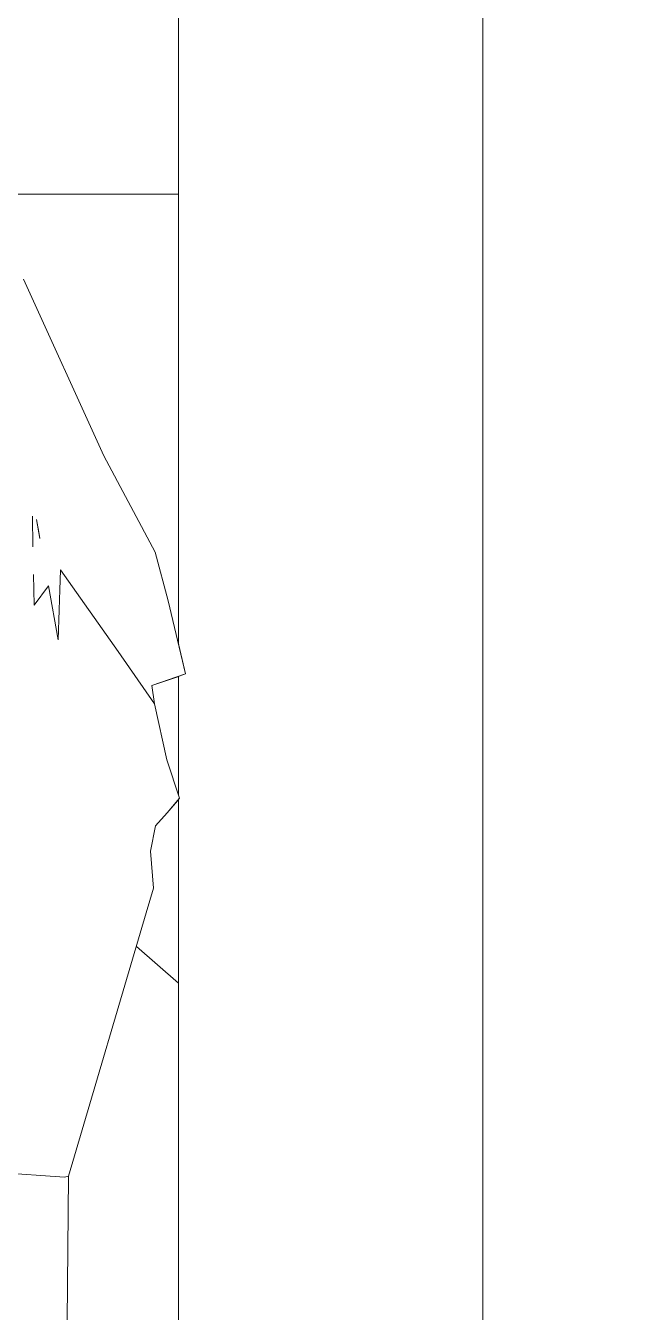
# Model space of a CAD drawing. Header units: millimetres. Extents: x -9413 to 8527, y -300 to 11224.
# Drawn here: x 2554.2 to 2726.4, y 2251.6 to 2623.7 of the extents above; entities that cross this region are included whole.
import ezdxf

# ---------------------------------------------------------------- set-up
doc = ezdxf.new("R2010")
doc.units = ezdxf.units.MM
doc.header["$MEASUREMENT"] = 0
doc.linetypes.add('Wipeout_Contour', pattern=[1000, 0, -1000])
for name, color, linetype in [('ArchiCAD Doors', 7, 'Continuous'), ('ArchiCAD Windows', 7, 'Continuous'), ('Interior - Furniture', 7, 'Continuous')]:
    doc.layers.add(name, color=color, linetype=linetype)
for name, color, linetype, lineweight, true_color in [('ArchiCAD Doors_Pen_No__3', 7, 'Continuous', 18, 0xff6600), ('ArchiCAD Windows_Pen_No__3', 7, 'Continuous', 18, 0xff6600), ('Interior - Furniture _Pen_No__24', 7, 'Continuous', 20, 0x029e21), ('Interior - Furniture _Pen_No__4', 7, 'Continuous', 20, 0x029e21)]:
    doc.layers.add(name, color=color, linetype=linetype, lineweight=lineweight, true_color=true_color)

# ---------------------------------------------------------------- blocks, each defined once
blk = doc.blocks.new('Section Elem_7_6')
at = {"color": 254, "linetype": 'Wipeout_Contour', "lineweight": 0, "ltscale": 49292.920306}
blk.add_wipeout([(2686.38, 1133.33), (2688.21, 1133.41), (2690.63, 1133.49), (2691.68, 1133.64), (2691.73, 1133.63), (2694.12, 1133.25), (2694.25, 1132.78), (2696.1, 1125.64), (2695.33, 1125.47), (2692.32, 1124.86), (2686.38, 1124.65), (2686.38, 1100), (2726.38, 1100), (2726.38, 1140), (2726.38, 3200), (2686.38, 3200)], dxfattribs=at).dxf.layer = 'ArchiCAD Doors'
at = {"color": 254, "linetype": 'Wipeout_Contour', "lineweight": 0, "ltscale": 217379.562384}
blk.add_wipeout([(2598.38, 2187.81), (2599.57, 2187.66), (2635.29, 2178.75), (2659.78, 2172.23), (2667.84, 2167.67), (2676.57, 2162.49), (2675.44, 2157.05), (2674.35, 2151.76), (2668.56, 2151.56), (2664.83, 2151.34), (2655.06, 2152.61), (2629.48, 2156.23), (2603.2, 2160), (2630.62, 2149.39), (2658.31, 2138.21), (2668, 2134.02), (2668.2, 2131.77), (2667.72, 2129.26), (2666.02, 2120.53), (2664.41, 2120.44), (2656.19, 2119.9), (2654.67, 2120.25), (2626.28, 2127.12), (2600.83, 2133.37), (2624.4, 2124.64), (2648.14, 2115.78), (2656.62, 2110.72), (2657.03, 2108.25), (2655.87, 2103.87), (2654.45, 2097.94), (2653.51, 2097.69), (2643.71, 2097.34), (2616.51, 2102.44), (2599.67, 2105.95), (2599.71, 2104.53), (2603.9, 2103.19), (2623.04, 2097.35), (2626.49, 2095.62), (2628.45, 2094.27), (2633.77, 2090.4), (2632.44, 2086.85), (2629.98, 2080.28), (2626.84, 2079.11), (2617.29, 2080.47), (2600.25, 2084), (2601.36, 2041.77), (2602.1, 2029.95), (2602.4, 1999.76), (2602.57, 1995.11), (2602.09, 1980.01), (2602.14, 1977.35), (2601.79, 1977.05), (2601.7, 1977), (2598.38, 1976.46), (2598.38, 1300), (2686.38, 1300), (2686.38, 3112), (2598.38, 3112), (2598.38, 2444.7), (2600.4, 2436.25), (2598.38, 2435.54), (2598.38, 2401.21), (2598.68, 2400.28), (2598.38, 2399.92)], dxfattribs=at).dxf.layer = 'ArchiCAD Doors'
at = {"layer": 'ArchiCAD Doors_Pen_No__3', "linetype": 'Continuous'}
blk.add_line((2686.38, 1133.33), (2686.38, 3200), dxfattribs=at)
at = {"color": 254, "linetype": 'Wipeout_Contour', "lineweight": 0, "ltscale": 192324.521893}
blk.add_wipeout([(2036.38, 1300), (2506.93, 1300), (2499.37, 1326.37), (2498.04, 1332.22), (2481.24, 1434.22), (2473.05, 1481.05), (2470.5, 1499.6), (2466.36, 1528.06), (2464.28, 1547.05), (2463.07, 1563.22), (2460.16, 1590.08), (2458.26, 1615.89), (2456.8, 1663.82), (2453.77, 1709.11), (2442.96, 1755.16), (2429.79, 1828.97), (2421.62, 1862.96), (2416.71, 1881.48), (2407.91, 1913.19), (2405.36, 1922.9), (2405.46, 1942.76), (2405.66, 1949.44), (2400.5, 1951.95), (2400.23, 1959.34), (2395.69, 1959.12), (2373.2, 1958.55), (2373.02, 1958.71), (2372.92, 1958.8), (2374.3, 1970.46), (2375.08, 1976.94), (2376.98, 1991.41), (2380.31, 2014.07), (2391.51, 2064.71), (2403.62, 2118.22), (2414.61, 2153.41), (2417.94, 2162.63), (2397.86, 2190.5), (2351.96, 2231.88), (2307.65, 2263.4), (2266.2, 2303.25), (2248.68, 2360.74), (2285.55, 2449.55), (2293.16, 2471.53), (2364.6, 2534.71), (2381.99, 2541.41), (2388.56, 2551.15), (2389.64, 2551.88), (2391.5, 2558.14), (2410.33, 2578.26), (2438.93, 2614), (2484.75, 2591.37), (2519.21, 2571.89), (2532.33, 2565.6), (2553.51, 2550.36), (2576.82, 2499.28), (2591.66, 2471.42), (2595.34, 2457.38), (2598.38, 2444.7), (2598.38, 3112), (2036.38, 3112)], dxfattribs=at).dxf.layer = 'ArchiCAD Doors'
at = {"layer": 'ArchiCAD Doors_Pen_No__3', "linetype": 'Continuous'}
blk.add_line((2598.38, 2444.7), (2598.38, 3112), dxfattribs=at)
at = {"color": 254, "linetype": 'Wipeout_Contour', "lineweight": 0, "ltscale": 55165.287423}
blk.add_wipeout([(2564.63, 2236.05), (2575.18, 2214.51), (2580.3, 2202.62), (2594.76, 2200.73), (2595.19, 2190.85), (2595.41, 2190.01), (2592.3, 2188.57), (2598.38, 2187.81), (2598.38, 2399.92), (2595.1, 2396.05), (2591.74, 2392.28), (2590.28, 2384.92), (2591.1, 2374.28), (2589.06, 2367.07), (2566.59, 2290.96), (2566.21, 2249.05)], dxfattribs=at).dxf.layer = 'ArchiCAD Doors'
at = {"color": 254, "linetype": 'Wipeout_Contour', "lineweight": 0, "ltscale": 17746.708816}
blk.add_wipeout([(2598.38, 2435.54), (2590.66, 2432.82), (2591.4, 2427.53), (2595.03, 2411.37), (2598.38, 2401.21)], dxfattribs=at).dxf.layer = 'ArchiCAD Doors'
at = {"layer": 'ArchiCAD Doors_Pen_No__3', "linetype": 'Continuous'}
for p, q in [((2598.38, 2401.21), (2598.38, 2435.54)), ((2598.38, 2187.81), (2598.38, 2399.92))]:
    blk.add_line(p, q, dxfattribs=at)
blk = doc.blocks.new('Section Elem_8_6')
at = {"layer": 'ArchiCAD Windows_Pen_No__3', "linetype": 'Continuous'}
for p, q in [((2598.38, 2575), (2513.7, 2575)), ((2586.2, 2357.39), (2598.38, 2346.82))]:
    blk.add_line(p, q, dxfattribs=at)
blk = doc.blocks.new('Section Elem_44_6')
at = {"color": 254, "linetype": 'Wipeout_Contour', "lineweight": 0, "ltscale": 14242.595548}
blk.add_wipeout([(2557.31, 2480.82), (2556.11, 2481.8), (2556.28, 2473.03), (2558.3, 2475.38)], dxfattribs=at).dxf.layer = 'Interior - Furniture'
at = {"color": 254, "linetype": 'Wipeout_Contour', "lineweight": 0, "ltscale": 10716.028817}
blk.add_wipeout([(2567.75, 2480.08), (2588.26, 2455.39), (2585.14, 2474.49)], dxfattribs=at).dxf.layer = 'Interior - Furniture'
at = {"color": 254, "linetype": 'Wipeout_Contour', "lineweight": 0, "ltscale": 10649.046949}
blk.add_wipeout([(2556.43, 2465), (2556.6, 2456.13), (2560.79, 2461.67)], dxfattribs=at).dxf.layer = 'Interior - Furniture'
at = {"color": 254, "linetype": 'Wipeout_Contour', "lineweight": 0, "ltscale": 10498.272646}
blk.add_wipeout([(2542.87, 2423.69), (2528.93, 2380.6), (2555.92, 2408.81)], dxfattribs=at).dxf.layer = 'Interior - Furniture'
at = {"color": 254, "linetype": 'Wipeout_Contour', "lineweight": 0, "ltscale": 13898.311154}
blk.add_wipeout([(2585.86, 2374.54), (2565.4, 2290.65), (2566.59, 2290.96), (2589.06, 2367.07)], dxfattribs=at).dxf.layer = 'Interior - Furniture'
at = {"color": 254, "linetype": 'Wipeout_Contour', "lineweight": 0, "ltscale": 10678.908988}
blk.add_wipeout([(2564.27, 2466.31), (2580.87, 2442.72), (2588.26, 2455.39)], dxfattribs=at).dxf.layer = 'Interior - Furniture'
at = {"color": 254, "linetype": 'Wipeout_Contour', "lineweight": 0, "ltscale": 10495.781033}
blk.add_wipeout([(2555.92, 2408.81), (2528.93, 2380.6), (2585.86, 2374.54)], dxfattribs=at).dxf.layer = 'Interior - Furniture'
at = {"color": 254, "linetype": 'Wipeout_Contour', "lineweight": 0, "ltscale": 10695.575477}
blk.add_wipeout([(2567.75, 2480.08), (2564.27, 2466.31), (2588.26, 2455.39)], dxfattribs=at).dxf.layer = 'Interior - Furniture'
at = {"color": 254, "linetype": 'Wipeout_Contour', "lineweight": 0, "ltscale": 10554.611038}
blk.add_wipeout([(2542.87, 2423.69), (2555.92, 2408.81), (2572.03, 2417.04)], dxfattribs=at).dxf.layer = 'Interior - Furniture'
at = {"color": 254, "linetype": 'Wipeout_Contour', "lineweight": 0, "ltscale": 10533.367219}
blk.add_wipeout([(2589.06, 2367.07), (2591.1, 2374.28), (2585.86, 2374.54)], dxfattribs=at).dxf.layer = 'Interior - Furniture'
at = {"color": 254, "linetype": 'Wipeout_Contour', "lineweight": 0, "ltscale": 10754.475226}
blk.add_wipeout([(2585.14, 2474.49), (2544.36, 2555.82), (2567.75, 2480.08)], dxfattribs=at).dxf.layer = 'Interior - Furniture'
at = {"color": 254, "linetype": 'Wipeout_Contour', "lineweight": 0, "ltscale": 14211.316329}
blk.add_wipeout([(2564.27, 2466.31), (2551.48, 2468.37), (2556.43, 2465), (2560.79, 2461.67)], dxfattribs=at).dxf.layer = 'Interior - Furniture'
at = {"color": 254, "linetype": 'Wipeout_Contour', "lineweight": 0, "ltscale": 14238.228791}
blk.add_wipeout([(2580.87, 2442.72), (2590.66, 2432.82), (2600.4, 2436.25), (2588.26, 2455.39)], dxfattribs=at).dxf.layer = 'Interior - Furniture'
at = {"color": 254, "linetype": 'Wipeout_Contour', "lineweight": 0, "ltscale": 10340.136772}
blk.add_wipeout([(2585.86, 2374.54), (2495.22, 2295.8), (2565.4, 2290.65)], dxfattribs=at).dxf.layer = 'Interior - Furniture'
at = {"color": 254, "linetype": 'Wipeout_Contour', "lineweight": 0, "ltscale": 10756.347184}
blk.add_wipeout([(2528.15, 2534.53), (2567.75, 2480.08), (2544.36, 2555.82)], dxfattribs=at).dxf.layer = 'Interior - Furniture'
at = {"color": 254, "linetype": 'Wipeout_Contour', "lineweight": 0, "ltscale": 10653.206585}
blk.add_wipeout([(2564.27, 2466.31), (2560.79, 2461.67), (2563.58, 2446.04)], dxfattribs=at).dxf.layer = 'Interior - Furniture'
at = {"color": 254, "linetype": 'Wipeout_Contour', "lineweight": 0, "ltscale": 10657.837178}
blk.add_wipeout([(2591.4, 2427.53), (2590.66, 2432.82), (2580.87, 2442.72)], dxfattribs=at).dxf.layer = 'Interior - Furniture'
at = {"color": 254, "linetype": 'Wipeout_Contour', "lineweight": 0, "ltscale": 10374.928895}
blk.add_wipeout([(2528.93, 2380.6), (2495.22, 2295.8), (2585.86, 2374.54)], dxfattribs=at).dxf.layer = 'Interior - Furniture'
at = {"color": 254, "linetype": 'Wipeout_Contour', "lineweight": 0, "ltscale": 13687.39985}
blk.add_wipeout([(2555.18, 2237.01), (2566.21, 2249.05), (2566.59, 2290.96), (2565.4, 2290.65)], dxfattribs=at).dxf.layer = 'Interior - Furniture'
at = {"color": 254, "linetype": 'Wipeout_Contour', "lineweight": 0, "ltscale": 10691.722714}
blk.add_wipeout([(2567.75, 2480.08), (2557.76, 2478.37), (2558.28, 2475.5)], dxfattribs=at).dxf.layer = 'Interior - Furniture'
at = {"color": 254, "linetype": 'Wipeout_Contour', "lineweight": 0, "ltscale": 10171.18307}
blk.add_wipeout([(2481.32, 2236.86), (2565.4, 2290.65), (2495.22, 2295.8)], dxfattribs=at).dxf.layer = 'Interior - Furniture'
at = {"color": 254, "linetype": 'Wipeout_Contour', "lineweight": 0, "ltscale": 21354.287833}
blk.add_wipeout([(2556.28, 2473.03), (2551.48, 2468.37), (2564.27, 2466.31), (2567.75, 2480.08), (2558.28, 2475.5), (2558.3, 2475.38)], dxfattribs=at).dxf.layer = 'Interior - Furniture'
at = {"color": 254, "linetype": 'Wipeout_Contour', "lineweight": 0, "ltscale": 10175.400436}
blk.add_wipeout([(2565.4, 2290.65), (2481.32, 2236.86), (2555.18, 2237.01)], dxfattribs=at).dxf.layer = 'Interior - Furniture'
at = {"layer": 'Interior - Furniture _Pen_No__4', "linetype": 'Continuous'}
for p, q in [((2565.4, 2290.65), (2495.22, 2295.8)), ((2566.59, 2290.96), (2565.4, 2290.65))]:
    blk.add_line(p, q, dxfattribs=at)
at = {"color": 254, "linetype": 'Wipeout_Contour', "lineweight": 0, "ltscale": 53482.867964}
blk.add_wipeout([(2528.15, 2534.53), (2536.66, 2509.64), (2541.43, 2504.33), (2545.23, 2496.15), (2545.88, 2495.39), (2552.5, 2487.12), (2555.99, 2488.07), (2552.5, 2487.12), (2552.99, 2486.5), (2552.3, 2486.14), (2552.49, 2483.94), (2556.11, 2481.8), (2557.31, 2480.82), (2557.76, 2478.37), (2567.75, 2480.08)], dxfattribs=at).dxf.layer = 'Interior - Furniture'
at = {"color": 254, "linetype": 'Wipeout_Contour', "lineweight": 0, "ltscale": 14383.82725}
blk.add_wipeout([(2553.51, 2550.36), (2544.36, 2555.82), (2585.14, 2474.49), (2576.82, 2499.28)], dxfattribs=at).dxf.layer = 'Interior - Furniture'
at = {"color": 254, "linetype": 'Wipeout_Contour', "lineweight": 0, "ltscale": 10749.149608}
blk.add_wipeout([(2591.66, 2471.42), (2576.82, 2499.28), (2585.14, 2474.49)], dxfattribs=at).dxf.layer = 'Interior - Furniture'
at = {"color": 254, "linetype": 'Wipeout_Contour', "lineweight": 0, "ltscale": 24837.843432}
blk.add_wipeout([(2552.49, 2483.94), (2519.82, 2445.48), (2556.6, 2456.13), (2556.43, 2465), (2551.48, 2468.37), (2556.28, 2473.03), (2556.11, 2481.8)], dxfattribs=at).dxf.layer = 'Interior - Furniture'
at = {"layer": 'Interior - Furniture _Pen_No__4', "linetype": 'Continuous'}
for p, q in [((2556.28, 2473.01), (2556.11, 2481.83)), ((2558.3, 2475.36), (2557.3, 2480.85))]:
    blk.add_line(p, q, dxfattribs=at)
at = {"color": 254, "linetype": 'Wipeout_Contour', "lineweight": 0, "ltscale": 14301.487588}
blk.add_wipeout([(2588.26, 2455.39), (2595.34, 2457.38), (2591.66, 2471.42), (2585.14, 2474.49)], dxfattribs=at).dxf.layer = 'Interior - Furniture'
at = {"color": 254, "linetype": 'Wipeout_Contour', "lineweight": 0, "ltscale": 10564.970073}
blk.add_wipeout([(2519.82, 2445.48), (2531.13, 2429.06), (2556.6, 2456.13)], dxfattribs=at).dxf.layer = 'Interior - Furniture'
at = {"color": 254, "linetype": 'Wipeout_Contour', "lineweight": 0, "ltscale": 10705.340317}
blk.add_wipeout([(2600.4, 2436.25), (2595.34, 2457.38), (2588.26, 2455.39)], dxfattribs=at).dxf.layer = 'Interior - Furniture'
at = {"color": 254, "linetype": 'Wipeout_Contour', "lineweight": 0, "ltscale": 10572.257996}
blk.add_wipeout([(2554.87, 2435.72), (2542.87, 2423.69), (2572.03, 2417.04)], dxfattribs=at).dxf.layer = 'Interior - Furniture'
at = {"color": 254, "linetype": 'Wipeout_Contour', "lineweight": 0, "ltscale": 10637.88153}
blk.add_wipeout([(2563.58, 2446.04), (2580.31, 2425.19), (2580.87, 2442.72)], dxfattribs=at).dxf.layer = 'Interior - Furniture'
at = {"color": 254, "linetype": 'Wipeout_Contour', "lineweight": 0, "ltscale": 10654.771954}
blk.add_wipeout([(2564.27, 2466.31), (2563.58, 2446.04), (2580.87, 2442.72)], dxfattribs=at).dxf.layer = 'Interior - Furniture'
at = {"color": 254, "linetype": 'Wipeout_Contour', "lineweight": 0, "ltscale": 10614.43627}
blk.add_wipeout([(2563.58, 2446.04), (2554.87, 2435.72), (2580.31, 2425.19)], dxfattribs=at).dxf.layer = 'Interior - Furniture'
at = {"color": 254, "linetype": 'Wipeout_Contour', "lineweight": 0, "ltscale": 10600.345768}
blk.add_wipeout([(2554.87, 2435.72), (2572.03, 2417.04), (2580.31, 2425.19)], dxfattribs=at).dxf.layer = 'Interior - Furniture'
at = {"color": 254, "linetype": 'Wipeout_Contour', "lineweight": 0, "ltscale": 10582.771255}
blk.add_wipeout([(2556.6, 2456.13), (2531.13, 2429.06), (2554.87, 2435.72)], dxfattribs=at).dxf.layer = 'Interior - Furniture'
at = {"color": 254, "linetype": 'Wipeout_Contour', "lineweight": 0, "ltscale": 14089.362651}
blk.add_wipeout([(2555.92, 2408.81), (2590.28, 2384.92), (2591.74, 2392.28), (2572.03, 2417.04)], dxfattribs=at).dxf.layer = 'Interior - Furniture'
at = {"color": 254, "linetype": 'Wipeout_Contour', "lineweight": 0, "ltscale": 10640.68205}
blk.add_wipeout([(2556.6, 2456.13), (2563.58, 2446.04), (2560.79, 2461.67)], dxfattribs=at).dxf.layer = 'Interior - Furniture'
at = {"color": 254, "linetype": 'Wipeout_Contour', "lineweight": 0, "ltscale": 10550.886838}
blk.add_wipeout([(2531.13, 2429.06), (2542.87, 2423.69), (2554.87, 2435.72)], dxfattribs=at).dxf.layer = 'Interior - Furniture'
at = {"color": 254, "linetype": 'Wipeout_Contour', "lineweight": 0, "ltscale": 14057.159933}
blk.add_wipeout([(2591.1, 2374.28), (2590.28, 2384.92), (2555.92, 2408.81), (2585.86, 2374.54)], dxfattribs=at).dxf.layer = 'Interior - Furniture'
at = {"layer": 'Interior - Furniture _Pen_No__4', "linetype": 'Continuous'}
blk.add_line((2560.79, 2461.67), (2560.75, 2461.69), dxfattribs=at)
at = {"color": 254, "linetype": 'Wipeout_Contour', "lineweight": 0, "ltscale": 10618.658054}
blk.add_wipeout([(2563.58, 2446.04), (2556.6, 2456.13), (2554.87, 2435.72)], dxfattribs=at).dxf.layer = 'Interior - Furniture'
at = {"color": 254, "linetype": 'Wipeout_Contour', "lineweight": 0, "ltscale": 14140.069268}
blk.add_wipeout([(2572.03, 2417.04), (2595.1, 2396.05), (2598.68, 2400.28), (2580.31, 2425.19)], dxfattribs=at).dxf.layer = 'Interior - Furniture'
at = {"layer": 'Interior - Furniture _Pen_No__4', "linetype": 'Continuous'}
for p, q in [((2556.6, 2456.13), (2556.43, 2465.01)), ((2563.58, 2446.04), (2564.27, 2466.31)), ((2556.6, 2456.13), (2560.79, 2461.67)), ((2563.58, 2446.04), (2560.79, 2461.67))]:
    blk.add_line(p, q, dxfattribs=at)
at = {"color": 254, "linetype": 'Wipeout_Contour', "lineweight": 0, "ltscale": 10588.141199}
blk.add_wipeout([(2591.74, 2392.28), (2595.1, 2396.05), (2572.03, 2417.04)], dxfattribs=at).dxf.layer = 'Interior - Furniture'
at = {"layer": 'Interior - Furniture _Pen_No__24', "linetype": 'Continuous', "flags": 128}
blk.add_lwpolyline([(2564.63, 2236.05), (2566.21, 2249.05), (2566.59, 2290.96), (2589.06, 2367.07), (2591.1, 2374.28), (2590.28, 2384.92), (2591.74, 2392.28)], dxfattribs=at)
at = {"color": 254, "linetype": 'Wipeout_Contour', "lineweight": 0, "ltscale": 14188.052652}
blk.add_wipeout([(2580.31, 2425.19), (2595.03, 2411.37), (2591.4, 2427.53), (2580.87, 2442.72)], dxfattribs=at).dxf.layer = 'Interior - Furniture'
at = {"layer": 'Interior - Furniture _Pen_No__24', "linetype": 'Continuous'}
blk.add_line((2590.66, 2432.82), (2600.4, 2436.25), dxfattribs=at)
at = {"layer": 'Interior - Furniture _Pen_No__24', "linetype": 'Continuous', "flags": 128}
blk.add_lwpolyline([(2600.4, 2436.25), (2595.34, 2457.38), (2591.66, 2471.42), (2576.82, 2499.28), (2553.51, 2550.36)], dxfattribs=at)
at = {"layer": 'Interior - Furniture _Pen_No__4', "linetype": 'Continuous'}
for q in [(2564.27, 2466.31), (2591.4, 2427.53)]:
    blk.add_line((2580.87, 2442.72), q, dxfattribs=at)
at = {"color": 254, "linetype": 'Wipeout_Contour', "lineweight": 0, "ltscale": 10620.891176}
blk.add_wipeout([(2598.68, 2400.28), (2595.03, 2411.37), (2580.31, 2425.19)], dxfattribs=at).dxf.layer = 'Interior - Furniture'
at = {"layer": 'Interior - Furniture _Pen_No__24', "linetype": 'Continuous', "flags": 128}
for points in [[(2598.68, 2400.28), (2595.03, 2411.37), (2591.4, 2427.53), (2590.66, 2432.82)], [(2591.74, 2392.28), (2595.1, 2396.05), (2598.68, 2400.28)]]:
    blk.add_lwpolyline(points, dxfattribs=at)

msp = doc.modelspace()

# ---------------------------------------------------------------- block references
at = {"layer": 'ArchiCAD Doors'}
msp.add_blockref('Section Elem_7_6', (0, 0), dxfattribs=at)

# ---------------------------------------------------------------- next in the draw order: block references
at = {"layer": 'ArchiCAD Windows'}
msp.add_blockref('Section Elem_8_6', (0, 0), dxfattribs=at)

# ---------------------------------------------------------------- next in the draw order: block references
at = {"layer": 'Interior - Furniture'}
msp.add_blockref('Section Elem_44_6', (0, 0), dxfattribs=at)

doc.saveas('drawing.dxf')
